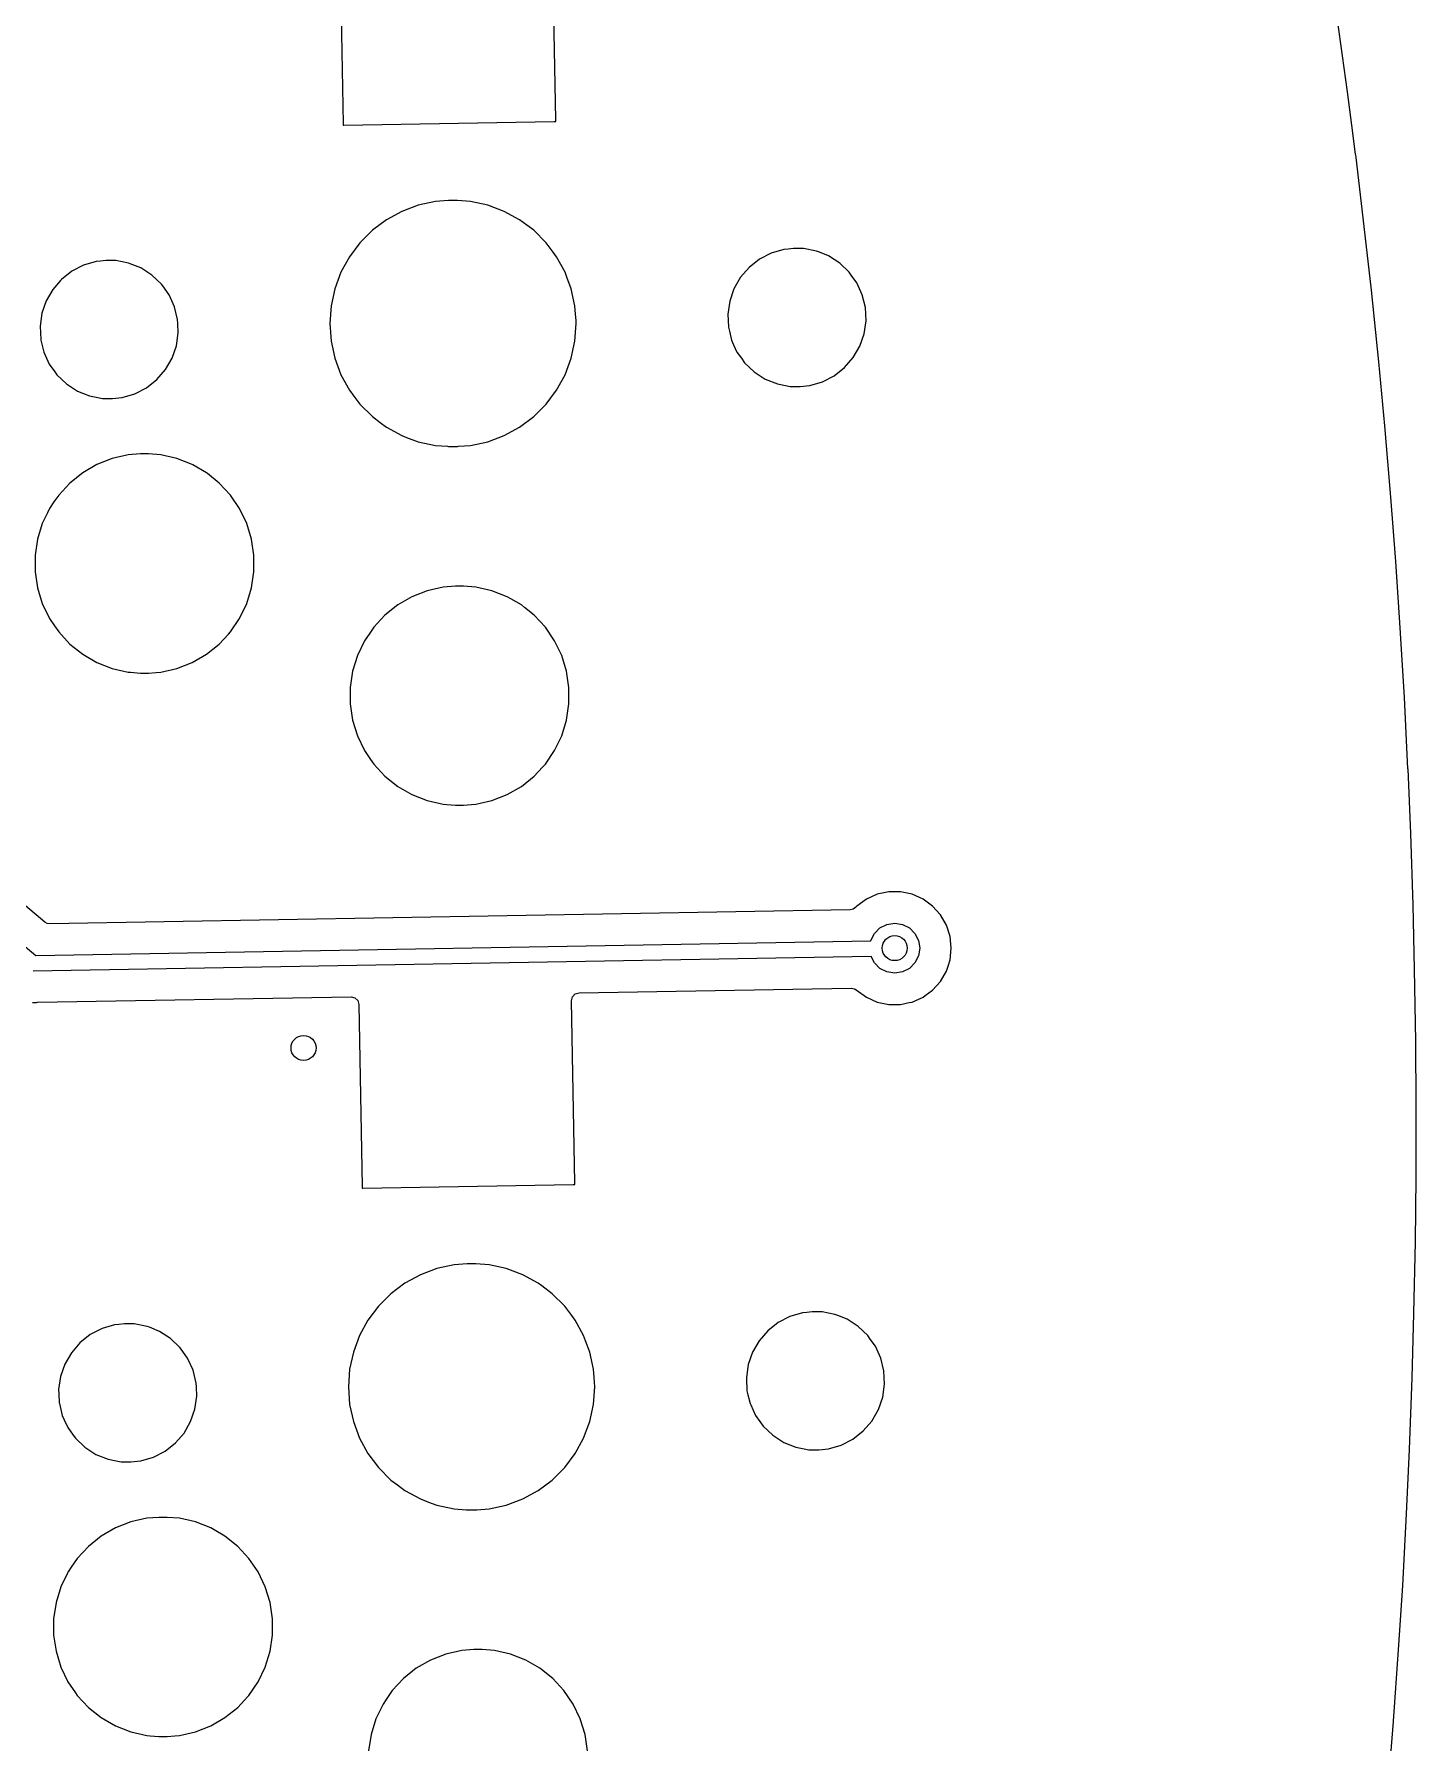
# Model space of a CAD drawing. Extents: x 1.95 to 9.87, y -5.96 to -1.39.
# Drawn here: x 8.996 to 9.866, y -4.372 to -3.296 of the extents above; entities that cross this region are included whole.
import ezdxf

# ---------------------------------------------------------------- set-up
doc = ezdxf.new("R2010")
doc.units = 0
doc.header["$MEASUREMENT"] = 0
doc.layers.add('BLACK', color=7, linetype='CONTINUOUS')

msp = doc.modelspace()

# ---------------------------------------------------------------- linework, layer by layer
at = {"layer": 'BLACK', "linetype": 'CONTINUOUS'}
for p, q in [((9.32419, -3.35038), (9.32218, -3.23527)), ((9.18831, -3.23761), (9.19032, -3.35275)), ((9.81628, -3.2875), (9.82241, -3.33263)), ((9.82241, -3.33263), (9.82242, -3.33265)), ((9.82242, -3.33265), (9.82519, -3.35372)), ((9.19032, -3.35275), (9.19031, -3.35277)), ((9.19031, -3.35277), (9.19033, -3.3537)), ((9.19033, -3.3537), (9.19033, -3.3537)), ((9.19033, -3.3537), (9.19033, -3.35371)), ((9.19033, -3.35371), (9.19034, -3.35372)), ((9.19034, -3.35372), (9.19035, -3.35372)), ((9.19035, -3.35372), (9.19035, -3.35372)), ((9.19035, -3.35372), (9.19072, -3.35372)), ((9.19072, -3.35372), (9.32321, -3.3514)), ((9.32321, -3.3514), (9.32322, -3.35141)), ((9.32322, -3.3514), (9.32419, -3.35139)), ((9.32322, -3.35141), (9.32322, -3.3514)), ((9.32419, -3.35039), (9.32419, -3.35038)), ((9.32421, -3.35137), (9.32419, -3.35039)), ((9.32419, -3.35039), (9.32419, -3.35039)), ((9.32419, -3.35139), (9.3242, -3.35138)), ((9.32419, -3.35139), (9.32419, -3.35139)), ((9.3242, -3.35138), (9.32421, -3.35138)), ((9.32421, -3.35138), (9.32421, -3.35137)), ((9.32421, -3.35137), (9.32421, -3.35137)), ((9.82519, -3.35372), (9.82759, -3.37193)), ((9.82759, -3.37193), (9.82765, -3.37239)), ((9.82765, -3.37239), (9.82766, -3.37245)), ((9.82766, -3.37245), (9.82786, -3.3741)), ((9.82786, -3.3741), (9.833, -3.41749)), ((9.22731, -3.40794), (9.21759, -3.41324)), ((9.23768, -3.40407), (9.22731, -3.40794)), ((9.24849, -3.40172), (9.23768, -3.40407)), ((9.25676, -3.40113), (9.24849, -3.40172)), ((9.26229, -3.40113), (9.25676, -3.40113)), ((9.25676, -3.40113), (9.25676, -3.40113)), ((9.27056, -3.40172), (9.26229, -3.40113)), ((9.26229, -3.40113), (9.26229, -3.40113)), ((9.28138, -3.40407), (9.27056, -3.40172)), ((9.29175, -3.40794), (9.28138, -3.40407)), ((9.30146, -3.41324), (9.29175, -3.40794)), ((9.21759, -3.41324), (9.20874, -3.41987)), ((9.30589, -3.41656), (9.30146, -3.41324)), ((9.31032, -3.41987), (9.30589, -3.41656)), ((9.833, -3.41749), (9.833, -3.41751)), ((9.833, -3.41751), (9.83755, -3.45752)), ((9.20091, -3.4277), (9.19428, -3.43656)), ((9.20874, -3.41987), (9.20091, -3.4277)), ((9.31814, -3.4277), (9.31032, -3.41987)), ((9.32255, -3.43358), (9.31814, -3.4277)), ((9.03478, -3.4395), (9.02683, -3.44183)), ((9.03753, -3.43923), (9.03478, -3.4395)), ((9.04096, -3.43891), (9.03753, -3.43923)), ((9.04716, -3.43891), (9.04096, -3.43891)), ((9.0553, -3.44047), (9.04716, -3.43891)), ((9.04716, -3.43891), (9.04716, -3.43891)), ((9.05631, -3.44088), (9.0553, -3.44047)), ((9.0553, -3.44047), (9.0553, -3.44047)), ((9.0553, -3.44047), (9.0553, -3.44047)), ((9.19428, -3.43656), (9.18898, -3.44627)), ((9.32477, -3.43656), (9.32255, -3.43358)), ((9.33008, -3.44627), (9.32477, -3.43656)), ((9.45248, -3.43807), (9.44597, -3.44319)), ((9.45984, -3.43427), (9.45248, -3.43807)), ((9.46779, -3.43194), (9.45984, -3.43427)), ((9.47053, -3.43168), (9.46779, -3.43194)), ((9.47396, -3.43135), (9.47053, -3.43168)), ((9.48017, -3.43135), (9.47396, -3.43135)), ((9.4883, -3.43292), (9.48017, -3.43135)), ((9.48017, -3.43135), (9.48017, -3.43135)), ((9.49023, -3.43369), (9.4883, -3.43292)), ((9.4883, -3.43292), (9.4883, -3.43292)), ((9.4883, -3.43292), (9.4883, -3.43292)), ((9.49599, -3.43599), (9.49023, -3.43369)), ((9.50296, -3.44047), (9.49599, -3.43599)), ((9.50895, -3.44619), (9.50296, -3.44047)), ((9.50296, -3.44047), (9.50296, -3.44047)), ((9.50296, -3.44047), (9.50296, -3.44047)), ((9.01239, -3.4514), (9.00754, -3.457)), ((9.01296, -3.45074), (9.01239, -3.4514)), ((9.01947, -3.44562), (9.01296, -3.45074)), ((9.01296, -3.45074), (9.01296, -3.45074)), ((9.02683, -3.44183), (9.01947, -3.44562)), ((9.06298, -3.44355), (9.05631, -3.44088)), ((9.06995, -3.44803), (9.06298, -3.44355)), ((9.07594, -3.45374), (9.06995, -3.44803)), ((9.06995, -3.44803), (9.06995, -3.44803)), ((9.06995, -3.44803), (9.06995, -3.44803)), ((9.18898, -3.44627), (9.18511, -3.45664)), ((9.33126, -3.44944), (9.33008, -3.44627)), ((9.33394, -3.45664), (9.33126, -3.44944)), ((9.44055, -3.44944), (9.43641, -3.45662)), ((9.44597, -3.44319), (9.44055, -3.44944)), ((9.51027, -3.44804), (9.50895, -3.44619)), ((9.51375, -3.45293), (9.51027, -3.44804)), ((9.00754, -3.457), (9.0034, -3.46417)), ((9.07676, -3.45489), (9.07594, -3.45374)), ((9.08075, -3.46049), (9.07676, -3.45489)), ((9.08419, -3.46802), (9.08075, -3.46049)), ((9.08075, -3.46049), (9.08075, -3.46049)), ((9.08075, -3.46049), (9.08075, -3.46049)), ((9.18511, -3.45664), (9.18276, -3.46745)), ((9.3363, -3.46745), (9.33394, -3.45664)), ((9.43641, -3.45662), (9.4337, -3.46444)), ((9.51719, -3.46046), (9.51375, -3.45293)), ((9.51375, -3.45293), (9.51375, -3.45293)), ((9.51375, -3.45293), (9.51375, -3.45293)), ((9.51914, -3.46851), (9.51719, -3.46046)), ((9.83755, -3.45752), (9.83756, -3.45758)), ((9.83756, -3.45758), (9.84211, -3.50259)), ((9.00069, -3.472), (8.99951, -3.4802)), ((9.0034, -3.46417), (9.00069, -3.472)), ((9.08614, -3.47607), (9.08419, -3.46802)), ((9.18276, -3.46745), (9.18197, -3.47849)), ((9.33667, -3.47264), (9.3363, -3.46745)), ((9.33695, -3.47652), (9.33667, -3.47264)), ((9.4337, -3.46444), (9.43252, -3.47264)), ((9.43252, -3.47264), (9.4327, -3.47652)), ((9.43252, -3.47264), (9.43252, -3.47264)), ((9.51954, -3.47678), (9.51914, -3.46851)), ((8.99951, -3.4802), (8.99991, -3.48847)), ((9.08626, -3.47849), (9.08614, -3.47607)), ((9.08653, -3.48434), (9.08626, -3.47849)), ((9.18197, -3.47849), (9.18276, -3.48953)), ((9.3363, -3.48953), (9.33709, -3.47849)), ((9.33706, -3.47816), (9.33695, -3.47652)), ((9.33709, -3.47849), (9.33706, -3.47816)), ((9.4327, -3.47652), (9.43291, -3.48091)), ((9.43291, -3.48091), (9.43351, -3.48337)), ((9.43351, -3.48337), (9.43487, -3.48896)), ((9.51836, -3.48498), (9.51954, -3.47678)), ((8.99991, -3.48847), (9.00003, -3.48896)), ((9.00003, -3.48896), (9.00186, -3.49652)), ((9.08265, -3.50036), (9.08536, -3.49254)), ((9.08536, -3.49254), (9.08653, -3.48434)), ((9.18276, -3.48953), (9.18511, -3.50034)), ((9.33394, -3.50034), (9.3363, -3.48953)), ((9.43487, -3.48896), (9.43621, -3.4919)), ((9.43621, -3.4919), (9.43831, -3.49649)), ((9.51151, -3.49998), (9.51565, -3.49281)), ((9.51565, -3.49281), (9.51836, -3.48498)), ((9.00186, -3.49652), (9.0036, -3.50033)), ((9.0036, -3.50033), (9.0053, -3.50405)), ((9.0053, -3.50405), (9.00878, -3.50894)), ((9.07851, -3.50754), (9.08265, -3.50036)), ((9.18511, -3.50034), (9.18898, -3.51071)), ((9.33008, -3.51071), (9.33394, -3.50034)), ((9.43831, -3.49649), (9.44106, -3.50036)), ((9.44106, -3.50036), (9.44311, -3.50324)), ((9.44311, -3.50324), (9.4491, -3.50895)), ((9.50609, -3.50624), (9.51151, -3.49998)), ((9.84211, -3.50259), (9.84211, -3.50261)), ((9.84211, -3.50261), (9.84596, -3.54282)), ((9.00878, -3.50894), (9.0101, -3.51079)), ((9.0101, -3.51079), (9.0161, -3.51651)), ((9.06657, -3.51891), (9.07308, -3.51379)), ((9.07308, -3.51379), (9.07851, -3.50754)), ((9.18898, -3.51071), (9.19428, -3.52042)), ((9.32477, -3.52042), (9.33008, -3.51071)), ((9.4491, -3.50895), (9.4491, -3.50895)), ((9.4491, -3.50895), (9.4491, -3.50895)), ((9.4491, -3.50895), (9.45607, -3.51343)), ((9.45607, -3.51343), (9.45607, -3.51343)), ((9.45607, -3.51343), (9.46376, -3.51651)), ((9.48427, -3.51748), (9.49222, -3.51515)), ((9.49222, -3.51515), (9.49958, -3.51136)), ((9.49958, -3.51136), (9.50609, -3.50624)), ((9.0161, -3.51651), (9.0161, -3.51651)), ((9.0161, -3.51651), (9.0161, -3.51651)), ((9.0161, -3.51651), (9.02306, -3.52099)), ((9.02306, -3.52099), (9.02306, -3.52099)), ((9.02306, -3.52099), (9.03075, -3.52406)), ((9.03075, -3.52406), (9.03582, -3.52504)), ((9.03582, -3.52504), (9.03888, -3.52563)), ((9.03888, -3.52563), (9.03888, -3.52563)), ((9.03888, -3.52563), (9.04509, -3.52563)), ((9.04509, -3.52563), (9.05127, -3.52504)), ((9.04509, -3.52563), (9.04509, -3.52563)), ((9.05127, -3.52504), (9.05921, -3.52271)), ((9.05921, -3.52271), (9.06657, -3.51891)), ((9.19428, -3.52042), (9.19715, -3.52425)), ((9.19715, -3.52425), (9.20091, -3.52928)), ((9.31814, -3.52928), (9.32477, -3.52042)), ((9.46376, -3.51651), (9.46883, -3.51748)), ((9.46883, -3.51748), (9.47189, -3.51807)), ((9.47189, -3.51807), (9.47189, -3.51807)), ((9.47189, -3.51807), (9.47809, -3.51807)), ((9.47809, -3.51807), (9.48427, -3.51748)), ((9.47809, -3.51807), (9.47809, -3.51807)), ((9.20091, -3.52928), (9.20874, -3.53711)), ((9.20874, -3.53711), (9.21355, -3.54071)), ((9.30146, -3.54374), (9.31032, -3.53711)), ((9.31032, -3.53711), (9.31814, -3.52928)), ((9.21355, -3.54071), (9.21759, -3.54374)), ((9.21759, -3.54374), (9.22731, -3.54904)), ((9.29175, -3.54904), (9.30146, -3.54374)), ((9.84596, -3.54282), (9.84597, -3.54288)), ((9.84597, -3.54288), (9.84975, -3.58785)), ((9.22731, -3.54904), (9.23033, -3.55017)), ((9.23033, -3.55017), (9.23768, -3.55291)), ((9.23768, -3.55291), (9.24849, -3.55526)), ((9.24849, -3.55526), (9.25603, -3.5558)), ((9.25603, -3.5558), (9.25676, -3.55585)), ((9.25676, -3.55585), (9.25676, -3.55585)), ((9.25676, -3.55585), (9.26229, -3.55585)), ((9.26229, -3.55585), (9.26302, -3.5558)), ((9.26229, -3.55585), (9.26229, -3.55585)), ((9.26302, -3.5558), (9.27056, -3.55526)), ((9.27056, -3.55526), (9.28138, -3.55291)), ((9.28138, -3.55291), (9.29175, -3.54904)), ((9.0353, -3.56727), (9.02635, -3.57244)), ((9.04491, -3.5635), (9.0353, -3.56727)), ((9.05498, -3.5612), (9.04491, -3.5635)), ((9.0627, -3.56062), (9.05498, -3.5612)), ((9.06786, -3.56062), (9.0627, -3.56062)), ((9.0627, -3.56062), (9.0627, -3.56062)), ((9.07558, -3.5612), (9.06786, -3.56062)), ((9.06786, -3.56062), (9.06786, -3.56062)), ((9.08565, -3.5635), (9.07558, -3.5612)), ((9.09527, -3.56727), (9.08565, -3.5635)), ((9.09567, -3.56751), (9.09527, -3.56727)), ((9.09527, -3.56727), (9.09527, -3.56727)), ((9.09527, -3.56727), (9.09527, -3.56727)), ((9.10421, -3.57244), (9.09567, -3.56751)), ((9.01828, -3.57888), (9.01125, -3.58645)), ((9.02635, -3.57244), (9.01828, -3.57888)), ((9.10489, -3.57298), (9.10421, -3.57244)), ((9.11229, -3.57888), (9.10489, -3.57298)), ((9.11932, -3.58645), (9.11229, -3.57888)), ((9.11229, -3.57888), (9.11229, -3.57888)), ((9.11229, -3.57888), (9.11229, -3.57888)), ((9.00827, -3.59082), (9.00548, -3.59492)), ((9.01125, -3.58645), (9.00827, -3.59082)), ((9.12513, -3.59499), (9.11932, -3.58645)), ((9.11932, -3.58645), (9.11932, -3.58645)), ((9.11932, -3.58645), (9.11932, -3.58645)), ((9.84975, -3.58785), (9.84975, -3.58788)), ((9.84975, -3.58788), (9.85289, -3.62824)), ((9.00417, -3.5976), (9.00095, -3.60429)), ((9.00543, -3.59499), (9.00417, -3.5976)), ((9.00548, -3.59492), (9.00543, -3.59499)), ((9.12962, -3.60429), (9.12513, -3.59499)), ((9.00095, -3.60429), (8.9979, -3.61416)), ((9.13266, -3.61416), (9.12962, -3.60429)), ((8.9979, -3.61416), (8.99637, -3.62438)), ((9.1342, -3.62438), (9.13266, -3.61416)), ((8.99637, -3.62438), (8.99637, -3.63471)), ((9.1342, -3.63471), (9.1342, -3.62438)), ((9.85289, -3.62824), (9.8529, -3.62829)), ((9.8529, -3.62829), (9.8559, -3.67327)), ((8.99637, -3.63471), (8.9979, -3.64492)), ((8.9979, -3.64492), (9.00095, -3.65479)), ((9.12962, -3.65479), (9.13266, -3.64492)), ((9.13266, -3.64492), (9.1342, -3.63471)), ((9.25331, -3.64437), (9.24324, -3.64667)), ((9.26104, -3.64379), (9.25331, -3.64437)), ((9.26619, -3.64379), (9.26104, -3.64379)), ((9.26104, -3.64379), (9.26104, -3.64379)), ((9.27391, -3.64437), (9.26619, -3.64379)), ((9.26619, -3.64379), (9.26619, -3.64379)), ((9.28399, -3.64667), (9.27391, -3.64437)), ((9.00095, -3.65479), (9.00543, -3.6641)), ((9.12513, -3.6641), (9.12962, -3.65479)), ((9.22468, -3.6556), (9.21661, -3.66205)), ((9.23363, -3.65044), (9.22468, -3.6556)), ((9.24324, -3.64667), (9.23363, -3.65044)), ((9.2936, -3.65044), (9.28399, -3.64667)), ((9.296, -3.65182), (9.2936, -3.65044)), ((9.2936, -3.65044), (9.2936, -3.65044)), ((9.2936, -3.65044), (9.2936, -3.65044)), ((9.30255, -3.6556), (9.296, -3.65182)), ((9.30456, -3.65721), (9.30255, -3.6556)), ((9.00543, -3.6641), (9.00866, -3.66883)), ((9.11932, -3.67263), (9.12513, -3.6641)), ((9.21661, -3.66205), (9.20958, -3.66962)), ((9.31062, -3.66205), (9.30456, -3.65721)), ((9.31765, -3.66962), (9.31062, -3.66205)), ((9.31062, -3.66205), (9.31062, -3.66205)), ((9.31062, -3.66205), (9.31062, -3.66205)), ((9.00866, -3.66883), (9.01125, -3.67263)), ((9.01125, -3.67263), (9.01828, -3.6802)), ((9.11229, -3.6802), (9.11806, -3.67399)), ((9.11806, -3.67399), (9.11932, -3.67263)), ((9.11932, -3.67263), (9.11932, -3.67263)), ((9.11932, -3.67263), (9.11932, -3.67263)), ((9.20707, -3.6733), (9.20376, -3.67815)), ((9.20958, -3.66962), (9.20707, -3.6733)), ((9.32347, -3.67815), (9.31765, -3.66962)), ((9.31765, -3.66962), (9.31765, -3.66962)), ((9.31765, -3.66962), (9.31765, -3.66962)), ((9.8559, -3.67327), (9.8559, -3.6733)), ((9.8559, -3.6733), (9.85833, -3.71377)), ((9.01828, -3.6802), (9.01828, -3.6802)), ((9.01828, -3.6802), (9.02635, -3.68664)), ((9.02635, -3.68664), (9.0353, -3.69181)), ((9.09527, -3.69181), (9.10421, -3.68664)), ((9.10421, -3.68664), (9.11229, -3.6802)), ((9.19928, -3.68746), (9.19624, -3.69733)), ((9.20376, -3.67815), (9.19928, -3.68746)), ((9.32795, -3.68746), (9.32347, -3.67815)), ((9.33099, -3.69733), (9.32795, -3.68746)), ((9.0353, -3.69181), (9.04491, -3.69558)), ((9.04491, -3.69558), (9.05498, -3.69788)), ((9.05498, -3.69788), (9.05652, -3.698)), ((9.05652, -3.698), (9.0627, -3.69846)), ((9.0627, -3.69846), (9.0627, -3.69846)), ((9.0627, -3.69846), (9.06786, -3.69846)), ((9.06786, -3.69846), (9.07269, -3.6981)), ((9.06786, -3.69846), (9.06786, -3.69846)), ((9.07269, -3.6981), (9.07558, -3.69788)), ((9.07558, -3.69788), (9.08565, -3.69558)), ((9.08565, -3.69558), (9.09527, -3.69181)), ((9.19624, -3.69733), (9.1947, -3.70754)), ((9.33253, -3.70754), (9.33099, -3.69733)), ((9.1947, -3.70754), (9.1947, -3.71787)), ((9.33253, -3.71787), (9.33253, -3.70754)), ((9.1947, -3.71787), (9.19624, -3.72809)), ((9.33099, -3.72809), (9.33253, -3.71787)), ((9.85833, -3.71377), (9.85833, -3.71382)), ((9.85833, -3.71382), (9.86056, -3.75879)), ((9.19624, -3.72809), (9.19928, -3.73796)), ((9.32795, -3.73796), (9.33099, -3.72809)), ((9.00253, -3.85515), (8.86091, -3.73632)), ((9.19928, -3.73796), (9.20376, -3.74726)), ((9.32347, -3.74726), (9.32795, -3.73796)), ((8.84575, -3.74932), (8.9969, -3.87615)), ((9.20376, -3.74726), (9.20754, -3.7528)), ((9.31765, -3.7558), (9.32347, -3.74726)), ((9.20754, -3.7528), (9.20958, -3.7558)), ((9.20958, -3.7558), (9.21661, -3.76337)), ((9.21661, -3.76337), (9.21661, -3.76337)), ((9.21661, -3.76337), (9.22468, -3.76981)), ((9.30255, -3.76981), (9.31062, -3.76337)), ((9.31062, -3.76337), (9.31595, -3.75763)), ((9.31595, -3.75763), (9.31765, -3.7558)), ((9.31765, -3.7558), (9.31765, -3.7558)), ((9.31765, -3.7558), (9.31765, -3.7558)), ((9.86056, -3.75879), (9.86057, -3.75882)), ((9.86057, -3.75882), (9.86228, -3.79937)), ((9.22468, -3.76981), (9.23363, -3.77497)), ((9.2936, -3.77497), (9.30255, -3.76981)), ((9.23363, -3.77497), (9.24324, -3.77875)), ((9.24324, -3.77875), (9.25331, -3.78105)), ((9.25331, -3.78105), (9.25552, -3.78121)), ((9.25552, -3.78121), (9.26104, -3.78162)), ((9.26104, -3.78162), (9.26104, -3.78162)), ((9.26104, -3.78162), (9.26619, -3.78162)), ((9.26619, -3.78162), (9.27105, -3.78126)), ((9.26619, -3.78162), (9.26619, -3.78162)), ((9.27105, -3.78126), (9.27392, -3.78105)), ((9.27392, -3.78105), (9.28399, -3.77875)), ((9.28399, -3.77875), (9.2936, -3.77497)), ((9.86228, -3.79937), (9.86228, -3.79941)), ((9.86228, -3.79941), (9.86374, -3.84439)), ((9.52658, -3.8377), (9.51978, -3.84073)), ((9.53387, -3.83615), (9.52658, -3.8377)), ((9.54133, -3.83615), (9.53387, -3.83615)), ((9.53387, -3.83615), (9.53387, -3.83615)), ((9.54862, -3.8377), (9.54133, -3.83615)), ((9.54133, -3.83615), (9.54133, -3.83615)), ((9.55542, -3.84073), (9.54862, -3.8377)), ((9.50951, -3.8475), (9.00575, -3.85629)), ((9.51145, -3.84706), (9.50951, -3.8475)), ((9.51305, -3.84589), (9.51145, -3.84706)), ((9.51375, -3.84511), (9.51305, -3.84589)), ((9.51978, -3.84073), (9.51375, -3.84511)), ((9.56145, -3.84511), (9.55542, -3.84073)), ((9.56644, -3.85065), (9.56145, -3.84511)), ((9.86374, -3.84439), (9.86374, -3.84443)), ((9.86374, -3.84443), (9.86474, -3.88503)), ((9.00404, -3.85601), (9.00253, -3.85515)), ((9.00575, -3.85629), (9.00404, -3.85601)), ((9.52486, -3.86235), (9.52834, -3.85886)), ((9.52834, -3.85886), (9.53273, -3.85663)), ((9.53273, -3.85663), (9.5376, -3.85586)), ((9.5376, -3.85586), (9.54247, -3.85663)), ((9.54247, -3.85663), (9.54686, -3.85886)), ((9.54686, -3.85886), (9.55034, -3.86235)), ((9.57017, -3.8571), (9.56644, -3.85065)), ((9.57037, -3.85774), (9.57017, -3.8571)), ((9.57247, -3.86419), (9.57037, -3.85774)), ((8.9969, -3.87615), (9.52258, -3.86698)), ((9.52258, -3.86698), (9.52262, -3.86674)), ((9.52262, -3.86674), (9.52486, -3.86235)), ((9.55034, -3.86235), (9.55258, -3.86674)), ((9.55258, -3.86674), (9.55335, -3.8716)), ((9.57325, -3.8716), (9.57247, -3.86419)), ((9.5228, -3.87682), (8.99524, -3.88603)), ((9.52486, -3.88086), (9.5228, -3.87682)), ((9.52834, -3.88434), (9.52486, -3.88086)), ((9.55034, -3.88086), (9.54686, -3.88434)), ((9.55258, -3.87647), (9.55034, -3.88086)), ((9.55335, -3.8716), (9.55258, -3.87647)), ((9.57102, -3.88347), (9.57247, -3.87902)), ((9.57247, -3.87902), (9.57325, -3.8716)), ((9.53273, -3.88658), (9.52834, -3.88434)), ((9.5376, -3.88735), (9.53273, -3.88658)), ((9.54247, -3.88658), (9.5376, -3.88735)), ((9.54686, -3.88434), (9.54247, -3.88658)), ((9.56644, -3.89256), (9.57017, -3.8861)), ((9.57017, -3.8861), (9.57102, -3.88347)), ((9.86474, -3.88503), (9.86474, -3.88507)), ((9.86474, -3.88507), (9.86543, -3.93004)), ((8.99801, -3.90569), (9.19531, -3.90224)), ((9.19531, -3.90224), (9.19776, -3.90285)), ((9.19776, -3.90285), (9.19958, -3.90461)), ((9.33415, -3.9047), (9.33476, -3.90225)), ((9.33476, -3.90225), (9.33652, -3.90043)), ((9.33652, -3.90043), (9.33895, -3.89974)), ((9.33895, -3.89974), (9.51027, -3.89675)), ((9.51027, -3.89675), (9.5123, -3.89715)), ((9.5123, -3.89715), (9.51329, -3.89786)), ((9.51329, -3.89786), (9.51333, -3.89779)), ((9.51333, -3.89779), (9.51978, -3.90248)), ((9.51978, -3.90248), (9.52658, -3.90551)), ((9.54862, -3.90551), (9.55542, -3.90248)), ((9.55542, -3.90248), (9.55685, -3.90144)), ((9.55685, -3.90144), (9.56145, -3.8981)), ((9.56145, -3.8981), (9.56644, -3.89256)), ((8.99472, -3.90576), (8.99654, -3.90589)), ((8.99654, -3.90589), (8.99721, -3.90577)), ((8.99721, -3.90577), (8.99801, -3.90569)), ((9.19958, -3.90461), (9.20028, -3.90704)), ((9.20028, -3.90704), (9.20228, -4.02165)), ((9.33615, -4.01929), (9.33415, -3.9047)), ((9.52658, -3.90551), (9.53387, -3.90706)), ((9.53387, -3.90706), (9.53387, -3.90706)), ((9.53387, -3.90706), (9.54133, -3.90706)), ((9.54133, -3.90706), (9.54681, -3.90589)), ((9.54133, -3.90706), (9.54133, -3.90706)), ((9.54681, -3.90589), (9.54862, -3.90551)), ((9.86543, -3.93004), (9.86543, -3.93008)), ((9.86543, -3.93008), (9.86571, -3.9707)), ((9.86571, -3.97074), (9.86563, -4.01572)), ((9.86571, -3.9707), (9.86571, -3.97074)), ((9.20268, -4.02262), (9.33517, -4.02031)), ((9.33517, -4.02031), (9.33518, -4.02031)), ((9.33518, -4.02031), (9.33615, -4.02029)), ((9.33518, -4.02031), (9.33518, -4.02031)), ((9.33615, -4.0193), (9.33615, -4.01929)), ((9.33617, -4.02027), (9.33615, -4.0193)), ((9.33615, -4.0193), (9.33615, -4.0193)), ((9.33615, -4.02029), (9.33615, -4.02029)), ((9.33615, -4.02029), (9.33617, -4.02029)), ((9.33617, -4.02028), (9.33617, -4.02027)), ((9.33617, -4.02029), (9.33617, -4.02028)), ((9.33617, -4.02029), (9.33617, -4.02029)), ((9.86563, -4.01577), (9.86518, -4.05638)), ((9.86563, -4.01572), (9.86563, -4.01577)), ((9.20228, -4.02165), (9.20227, -4.02168)), ((9.20227, -4.02168), (9.20229, -4.02261)), ((9.20229, -4.02261), (9.20229, -4.02261)), ((9.20229, -4.02261), (9.2023, -4.02262)), ((9.2023, -4.02262), (9.20231, -4.02263)), ((9.20231, -4.02263), (9.20268, -4.02262)), ((9.20231, -4.02263), (9.20231, -4.02263)), ((9.86518, -4.05641), (9.86433, -4.1014)), ((9.86518, -4.05638), (9.86518, -4.05641)), ((9.24936, -4.07326), (9.23899, -4.07713)), ((9.26017, -4.07091), (9.24936, -4.07326)), ((9.26844, -4.07032), (9.26017, -4.07091)), ((9.27397, -4.07032), (9.26844, -4.07032)), ((9.26844, -4.07032), (9.26844, -4.07032)), ((9.28224, -4.07091), (9.27397, -4.07032)), ((9.27397, -4.07032), (9.27397, -4.07032)), ((9.29306, -4.07326), (9.28224, -4.07091)), ((9.30343, -4.07713), (9.29306, -4.07326)), ((9.22928, -4.08243), (9.22042, -4.08906)), ((9.23899, -4.07713), (9.22928, -4.08243)), ((9.31314, -4.08243), (9.30343, -4.07713)), ((9.31551, -4.08421), (9.31314, -4.08243)), ((9.322, -4.08906), (9.31551, -4.08421)), ((9.22042, -4.08906), (9.21259, -4.09689)), ((9.32982, -4.09689), (9.322, -4.08906)), ((9.20596, -4.10575), (9.20066, -4.11546)), ((9.21259, -4.09689), (9.20596, -4.10575)), ((9.3343, -4.10286), (9.32982, -4.09689)), ((9.33645, -4.10575), (9.3343, -4.10286)), ((9.34176, -4.11546), (9.33645, -4.10575)), ((9.46416, -4.10726), (9.45765, -4.11237)), ((9.47152, -4.10346), (9.46416, -4.10726)), ((9.47947, -4.10113), (9.47152, -4.10346)), ((9.48221, -4.10087), (9.47947, -4.10113)), ((9.48564, -4.10054), (9.48221, -4.10087)), ((9.49185, -4.10054), (9.48564, -4.10054)), ((9.49998, -4.10211), (9.49185, -4.10054)), ((9.49185, -4.10054), (9.49185, -4.10054)), ((9.50187, -4.10286), (9.49998, -4.10211)), ((9.49998, -4.10211), (9.49998, -4.10211)), ((9.49998, -4.10211), (9.49998, -4.10211)), ((9.50767, -4.10518), (9.50187, -4.10286)), ((9.51464, -4.10966), (9.50767, -4.10518)), ((9.86433, -4.10145), (9.86317, -4.14202)), ((9.86433, -4.1014), (9.86433, -4.10145)), ((9.03115, -4.11481), (9.02465, -4.11993)), ((9.03852, -4.11102), (9.03115, -4.11481)), ((9.04646, -4.10869), (9.03852, -4.11102)), ((9.04921, -4.10842), (9.04646, -4.10869)), ((9.05264, -4.1081), (9.04921, -4.10842)), ((9.05885, -4.1081), (9.05264, -4.1081)), ((9.06698, -4.10966), (9.05885, -4.1081)), ((9.05885, -4.1081), (9.05885, -4.1081)), ((9.06832, -4.1102), (9.06698, -4.10966)), ((9.06698, -4.10966), (9.06698, -4.10966)), ((9.06698, -4.10966), (9.06698, -4.10966)), ((9.07466, -4.11274), (9.06832, -4.1102)), ((9.08163, -4.11722), (9.07466, -4.11274)), ((9.08762, -4.12293), (9.08163, -4.11722)), ((9.08163, -4.11722), (9.08163, -4.11722)), ((9.08163, -4.11722), (9.08163, -4.11722)), ((9.20066, -4.11546), (9.19679, -4.12583)), ((9.34294, -4.11863), (9.34176, -4.11546)), ((9.45765, -4.11237), (9.45223, -4.11863)), ((9.52063, -4.11538), (9.51464, -4.10966)), ((9.51464, -4.10966), (9.51464, -4.10966)), ((9.51464, -4.10966), (9.51464, -4.10966)), ((9.52223, -4.11762), (9.52063, -4.11538)), ((9.52543, -4.12212), (9.52223, -4.11762)), ((9.01922, -4.12619), (9.01508, -4.13336)), ((9.02465, -4.11993), (9.01922, -4.12619)), ((9.08829, -4.12387), (9.08762, -4.12293)), ((9.09243, -4.12968), (9.08829, -4.12387)), ((9.19679, -4.12583), (9.19444, -4.13664)), ((9.34563, -4.12583), (9.34294, -4.11863)), ((9.34798, -4.13664), (9.34563, -4.12583)), ((9.44809, -4.12581), (9.44538, -4.13363)), ((9.45223, -4.11863), (9.44809, -4.12581)), ((9.52887, -4.12965), (9.52543, -4.12212)), ((9.52543, -4.12212), (9.52543, -4.12212)), ((9.52543, -4.12212), (9.52543, -4.12212)), ((9.01508, -4.13336), (9.01237, -4.14119)), ((9.09587, -4.13721), (9.09243, -4.12968)), ((9.09243, -4.12968), (9.09243, -4.12968)), ((9.09243, -4.12968), (9.09243, -4.12968)), ((9.09782, -4.14526), (9.09587, -4.13721)), ((9.19444, -4.13664), (9.19365, -4.14768)), ((9.34835, -4.14183), (9.34798, -4.13664)), ((9.44538, -4.13363), (9.4442, -4.14182)), ((9.53083, -4.1377), (9.52887, -4.12965)), ((9.53122, -4.14597), (9.53083, -4.1377)), ((9.0112, -4.14937), (9.01119, -4.14939)), ((9.01119, -4.14939), (9.01132, -4.15212)), ((9.01237, -4.14119), (9.0112, -4.14937)), ((9.09794, -4.14768), (9.09782, -4.14526)), ((9.09821, -4.15353), (9.09794, -4.14768)), ((9.19365, -4.14768), (9.19444, -4.15872)), ((9.34798, -4.15872), (9.34877, -4.14768)), ((9.34877, -4.14768), (9.34835, -4.14183)), ((9.4442, -4.14182), (9.4442, -4.14183)), ((9.4442, -4.14183), (9.44423, -4.14249)), ((9.44423, -4.14249), (9.44459, -4.1501)), ((9.44459, -4.1501), (9.44521, -4.15265)), ((9.53004, -4.15417), (9.53122, -4.14597)), ((9.86317, -4.14205), (9.86155, -4.18705)), ((9.86317, -4.14202), (9.86317, -4.14205)), ((9.01132, -4.15212), (9.01159, -4.15766)), ((9.01159, -4.15766), (9.01171, -4.15815)), ((9.01171, -4.15815), (9.01354, -4.16571)), ((9.09704, -4.16173), (9.09821, -4.15353)), ((9.19444, -4.15872), (9.19679, -4.16953)), ((9.34563, -4.16953), (9.34798, -4.15872)), ((9.44521, -4.15265), (9.44655, -4.15815)), ((9.44655, -4.15815), (9.44697, -4.15907)), ((9.44697, -4.15907), (9.44999, -4.16568)), ((9.52733, -4.162), (9.53004, -4.15417)), ((9.01354, -4.16571), (9.01476, -4.16838)), ((9.01476, -4.16838), (9.01698, -4.17324)), ((9.09019, -4.17673), (9.09433, -4.16955)), ((9.09433, -4.16955), (9.09704, -4.16173)), ((9.19679, -4.16953), (9.20066, -4.1799)), ((9.34176, -4.1799), (9.34563, -4.16953)), ((9.44999, -4.16568), (9.45274, -4.16955)), ((9.45274, -4.16955), (9.45479, -4.17243)), ((9.51777, -4.17543), (9.52319, -4.16917)), ((9.52319, -4.16917), (9.52733, -4.162)), ((9.01698, -4.17324), (9.02046, -4.17813)), ((9.02046, -4.17813), (9.02178, -4.17998)), ((9.02178, -4.17998), (9.02778, -4.1857)), ((9.08476, -4.18298), (9.09019, -4.17673)), ((9.20066, -4.1799), (9.20596, -4.18961)), ((9.33645, -4.18961), (9.34176, -4.1799)), ((9.45479, -4.17243), (9.46078, -4.17814)), ((9.46078, -4.17814), (9.46078, -4.17814)), ((9.46078, -4.17814), (9.46078, -4.17814)), ((9.46078, -4.17814), (9.46775, -4.18262)), ((9.46775, -4.18262), (9.46775, -4.18262)), ((9.46775, -4.18262), (9.47544, -4.1857)), ((9.5039, -4.18434), (9.51126, -4.18054)), ((9.51126, -4.18054), (9.51777, -4.17543)), ((9.02778, -4.1857), (9.02778, -4.1857)), ((9.02778, -4.1857), (9.02778, -4.1857)), ((9.02778, -4.1857), (9.03474, -4.19018)), ((9.03474, -4.19018), (9.03474, -4.19018)), ((9.03474, -4.19018), (9.04243, -4.19325)), ((9.04243, -4.19325), (9.0475, -4.19423)), ((9.06295, -4.19423), (9.07089, -4.1919)), ((9.07089, -4.1919), (9.07825, -4.1881)), ((9.07825, -4.1881), (9.08476, -4.18298)), ((9.20596, -4.18961), (9.20928, -4.19404)), ((9.32982, -4.19847), (9.33645, -4.18961)), ((9.47544, -4.1857), (9.48051, -4.18667)), ((9.48051, -4.18667), (9.48357, -4.18726)), ((9.48357, -4.18726), (9.48357, -4.18726)), ((9.48357, -4.18726), (9.48977, -4.18726)), ((9.48977, -4.18726), (9.48978, -4.18726)), ((9.48978, -4.18726), (9.49595, -4.18667)), ((9.49595, -4.18667), (9.5039, -4.18434)), ((9.86155, -4.1871), (9.85966, -4.2276)), ((9.86155, -4.18705), (9.86155, -4.1871)), ((9.0475, -4.19423), (9.05056, -4.19482)), ((9.05056, -4.19482), (9.05056, -4.19482)), ((9.05056, -4.19482), (9.05677, -4.19482)), ((9.05677, -4.19482), (9.06295, -4.19423)), ((9.05677, -4.19482), (9.05677, -4.19482)), ((9.20928, -4.19404), (9.21259, -4.19847)), ((9.21259, -4.19847), (9.22042, -4.2063)), ((9.322, -4.2063), (9.32982, -4.19847)), ((9.22042, -4.2063), (9.22455, -4.20939)), ((9.22455, -4.20939), (9.22928, -4.21293)), ((9.22928, -4.21293), (9.23899, -4.21823)), ((9.30343, -4.21823), (9.31314, -4.21293)), ((9.31314, -4.21293), (9.322, -4.2063)), ((9.23899, -4.21823), (9.24417, -4.22016)), ((9.24417, -4.22016), (9.24936, -4.2221)), ((9.24936, -4.2221), (9.26017, -4.22445)), ((9.26017, -4.22445), (9.26785, -4.225)), ((9.26785, -4.225), (9.26844, -4.22504)), ((9.26844, -4.22504), (9.26844, -4.22504)), ((9.26844, -4.22504), (9.27397, -4.22504)), ((9.27397, -4.22504), (9.27452, -4.225)), ((9.27397, -4.22504), (9.27397, -4.22504)), ((9.27452, -4.225), (9.28224, -4.22445)), ((9.28224, -4.22445), (9.29306, -4.2221)), ((9.29306, -4.2221), (9.30343, -4.21823)), ((9.04698, -4.23646), (9.03803, -4.24163)), ((9.05659, -4.23269), (9.04698, -4.23646)), ((9.06666, -4.23039), (9.05659, -4.23269)), ((9.07438, -4.22981), (9.06666, -4.23039)), ((9.07954, -4.22981), (9.07438, -4.22981)), ((9.07438, -4.22981), (9.07438, -4.22981)), ((9.08726, -4.23039), (9.07954, -4.22981)), ((9.07954, -4.22981), (9.07954, -4.22981)), ((9.09733, -4.23269), (9.08726, -4.23039)), ((9.10695, -4.23646), (9.09733, -4.23269)), ((9.10918, -4.23775), (9.10695, -4.23646)), ((9.10695, -4.23646), (9.10695, -4.23646)), ((9.10695, -4.23646), (9.10695, -4.23646)), ((9.85966, -4.22763), (9.85727, -4.27263)), ((9.85966, -4.2276), (9.85966, -4.22763)), ((9.03803, -4.24163), (9.02996, -4.24807)), ((9.11589, -4.24163), (9.10918, -4.23775)), ((9.1159, -4.24163), (9.11589, -4.24163)), ((9.12397, -4.24807), (9.1159, -4.24163)), ((9.02293, -4.25564), (9.01919, -4.26113)), ((9.02996, -4.24807), (9.02293, -4.25564)), ((9.131, -4.25564), (9.12397, -4.24807)), ((9.12397, -4.24807), (9.12397, -4.24807)), ((9.12397, -4.24807), (9.12397, -4.24807)), ((9.13681, -4.26418), (9.131, -4.25564)), ((9.131, -4.25564), (9.131, -4.25564)), ((9.131, -4.25564), (9.131, -4.25564)), ((9.01672, -4.26499), (9.01263, -4.27348)), ((9.01711, -4.26418), (9.01672, -4.26499)), ((9.01715, -4.26413), (9.01711, -4.26418)), ((9.01919, -4.26113), (9.01715, -4.26413)), ((9.1413, -4.27348), (9.13681, -4.26418)), ((9.01263, -4.27348), (9.00959, -4.28335)), ((9.14434, -4.28335), (9.1413, -4.27348)), ((9.85727, -4.27269), (9.85467, -4.31309)), ((9.85727, -4.27263), (9.85727, -4.27269)), ((9.00959, -4.28335), (9.00805, -4.29357)), ((9.14588, -4.29357), (9.14434, -4.28335)), ((9.00805, -4.29357), (9.00805, -4.30389)), ((9.14588, -4.30389), (9.14588, -4.29357)), ((9.00805, -4.30389), (9.00959, -4.31411)), ((9.14434, -4.31411), (9.14588, -4.30389)), ((9.00959, -4.31411), (9.01263, -4.32398)), ((9.1413, -4.32398), (9.14434, -4.31411)), ((9.24531, -4.31963), (9.23636, -4.32479)), ((9.25492, -4.31586), (9.24531, -4.31963)), ((9.26499, -4.31356), (9.25492, -4.31586)), ((9.27272, -4.31298), (9.26499, -4.31356)), ((9.27787, -4.31298), (9.27272, -4.31298)), ((9.27272, -4.31298), (9.27272, -4.31298)), ((9.2856, -4.31356), (9.27787, -4.31298)), ((9.27787, -4.31298), (9.27787, -4.31298)), ((9.29567, -4.31586), (9.2856, -4.31356)), ((9.30528, -4.31963), (9.29567, -4.31586)), ((9.31423, -4.32479), (9.30528, -4.31963)), ((9.85467, -4.31312), (9.85151, -4.35815)), ((9.85467, -4.31309), (9.85467, -4.31312)), ((9.01263, -4.32398), (9.01711, -4.33329)), ((9.01711, -4.33329), (9.02186, -4.34025)), ((9.131, -4.34182), (9.13681, -4.33329)), ((9.13681, -4.33329), (9.1413, -4.32398)), ((9.22829, -4.33123), (9.22126, -4.33881)), ((9.23636, -4.32479), (9.22829, -4.33123)), ((9.31516, -4.32554), (9.31423, -4.32479)), ((9.3223, -4.33123), (9.31516, -4.32554)), ((9.32933, -4.33881), (9.3223, -4.33123)), ((9.3223, -4.33123), (9.3223, -4.33123)), ((9.3223, -4.33123), (9.3223, -4.33123)), ((9.02186, -4.34025), (9.02293, -4.34182)), ((9.02293, -4.34182), (9.02996, -4.34939)), ((9.12397, -4.34939), (9.13036, -4.34251)), ((9.13036, -4.34251), (9.131, -4.34182)), ((9.131, -4.34182), (9.131, -4.34182)), ((9.131, -4.34182), (9.131, -4.34182)), ((9.22126, -4.33881), (9.21746, -4.34438)), ((9.33515, -4.34734), (9.32933, -4.33881)), ((9.32933, -4.33881), (9.32933, -4.33881)), ((9.32933, -4.33881), (9.32933, -4.33881)), ((9.02996, -4.34939), (9.02996, -4.34939)), ((9.02996, -4.34939), (9.03803, -4.35583)), ((9.11589, -4.35583), (9.12397, -4.34939)), ((9.21544, -4.34734), (9.21096, -4.35665)), ((9.21746, -4.34438), (9.21544, -4.34734)), ((9.33963, -4.35665), (9.33515, -4.34734)), ((9.03803, -4.35583), (9.04698, -4.361)), ((9.04698, -4.361), (9.05659, -4.36477)), ((9.05659, -4.36477), (9.06666, -4.36707)), ((9.08726, -4.36707), (9.09733, -4.36477)), ((9.09733, -4.36477), (9.10695, -4.361)), ((9.10695, -4.361), (9.11589, -4.35583)), ((9.21096, -4.35665), (9.20792, -4.36652)), ((9.34267, -4.36652), (9.33963, -4.35665)), ((9.8515, -4.3582), (9.8482, -4.39845)), ((9.85151, -4.35815), (9.8515, -4.3582)), ((9.06666, -4.36707), (9.06887, -4.36723)), ((9.06887, -4.36723), (9.07438, -4.36765)), ((9.07438, -4.36765), (9.07438, -4.36765)), ((9.07438, -4.36765), (9.07954, -4.36765)), ((9.07954, -4.36765), (9.08437, -4.36729)), ((9.07954, -4.36765), (9.07954, -4.36765)), ((9.08437, -4.36729), (9.08726, -4.36707)), ((9.20792, -4.36652), (9.20638, -4.37673)), ((9.34421, -4.37673), (9.34267, -4.36652))]:
    msp.add_line(p, q, dxfattribs=at)
at = {"layer": 'BLACK'}
for centre in [(9.5376, -3.8716), (9.16539, -3.93441)]:
    msp.add_circle(centre, 0.00787, dxfattribs=at)

doc.saveas('drawing.dxf')
